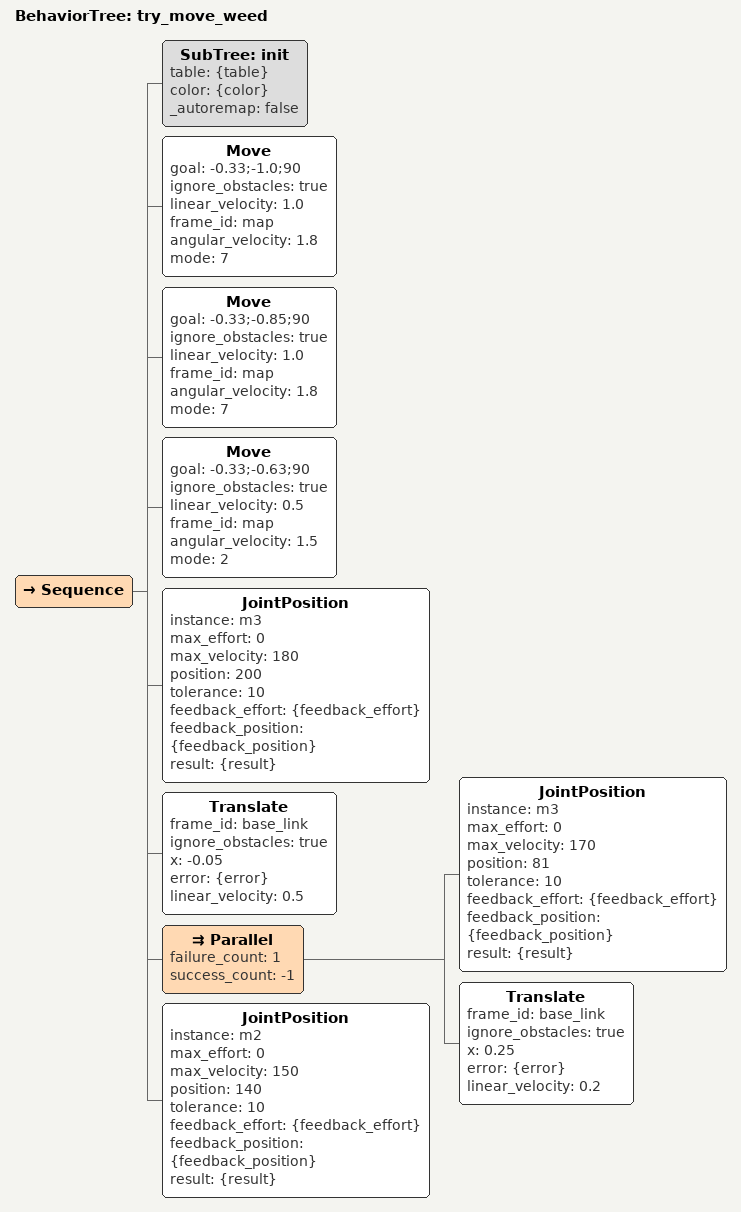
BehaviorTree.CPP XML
<?xml version="1.0" encoding="UTF-8"?>
<root BTCPP_format="4">
  <BehaviorTree ID="try_move_weed">
    <Sequence>
      <SubTree ID="init"
               table="{table}"
               color="{color}"
               _autoremap="false"/>
      <Move goal="-0.33;-1.0;90"
            ignore_obstacles="true"
            linear_velocity="1.0"
            frame_id="map"
            angular_velocity="1.8"
            mode="7"/>
      <Move goal="-0.33;-0.85;90"
            ignore_obstacles="true"
            linear_velocity="1.0"
            frame_id="map"
            angular_velocity="1.8"
            mode="7"/>
      <Move goal="-0.33;-0.63;90"
            ignore_obstacles="true"
            linear_velocity="0.5"
            frame_id="map"
            angular_velocity="1.5"
            mode="2"/>
      <JointPosition instance="m3"
                     max_effort="0"
                     max_velocity="180"
                     position="200"
                     tolerance="10"
                     feedback_effort="{feedback_effort}"
                     feedback_position="{feedback_position}"
                     result="{result}"/>
      <Translate frame_id="base_link"
                 ignore_obstacles="true"
                 x="-0.05"
                 error="{error}"
                 linear_velocity="0.5"/>
      <Parallel failure_count="1"
                success_count="-1">
        <JointPosition instance="m3"
                       max_effort="0"
                       max_velocity="170"
                       position="81"
                       tolerance="10"
                       feedback_effort="{feedback_effort}"
                       feedback_position="{feedback_position}"
                       result="{result}"/>
        <Translate frame_id="base_link"
                   ignore_obstacles="true"
                   x="0.25"
                   error="{error}"
                   linear_velocity="0.2"/>
      </Parallel>
      <JointPosition instance="m2"
                     max_effort="0"
                     max_velocity="150"
                     position="140"
                     tolerance="10"
                     feedback_effort="{feedback_effort}"
                     feedback_position="{feedback_position}"
                     result="{result}"/>
    </Sequence>
  </BehaviorTree>

</root>
